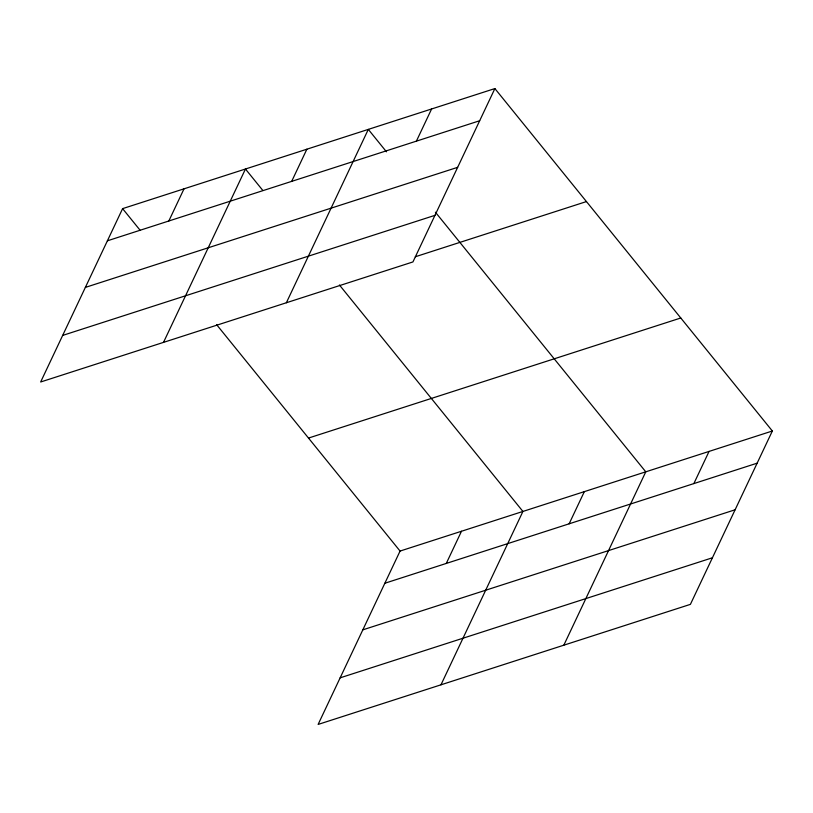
<?xml version="1.0" encoding="UTF-8"?>
<svg xmlns="http://www.w3.org/2000/svg" width="813" height="813" viewBox="0 0 813 813"><rect width="100%" height="100%" fill="white"/><g stroke="black" fill="none" stroke-linecap="round" stroke-linejoin="round"><path stroke-width="1.22" d="M494.883 88.566L122.6 208.636L40.65 381.998L412.933 261.938L494.883 88.566L772.35 431.002L690.4 604.364L318.117 724.434L400.067 551.062L772.35 431.002M168.819 221.004L184.023 188.819M163.504 342.375L245.455 169.013L262.823 190.445M291.674 181.38L306.877 149.196M286.359 302.761L368.309 129.389L386.46 151.797M416.388 141.157L431.601 108.972M446.276 563.439L461.489 531.255M440.971 684.81L522.922 511.448L339.417 284.977M569.13 523.816L584.344 491.631M563.826 645.187L645.776 471.825L435.402 212.193M693.855 483.593L709.058 451.408M107.387 240.811L479.67 120.741M85.365 287.406L457.648 167.336M62.672 335.413L434.955 215.343M415.311 256.766L586.447 201.573M308.503 438.065L680.786 317.995M384.854 583.246L757.137 463.176M362.832 629.841L735.115 509.771M340.139 677.839L712.422 557.779M122.6 208.636L139.968 230.069M216.563 324.6L400.067 551.062"/></g></svg>
